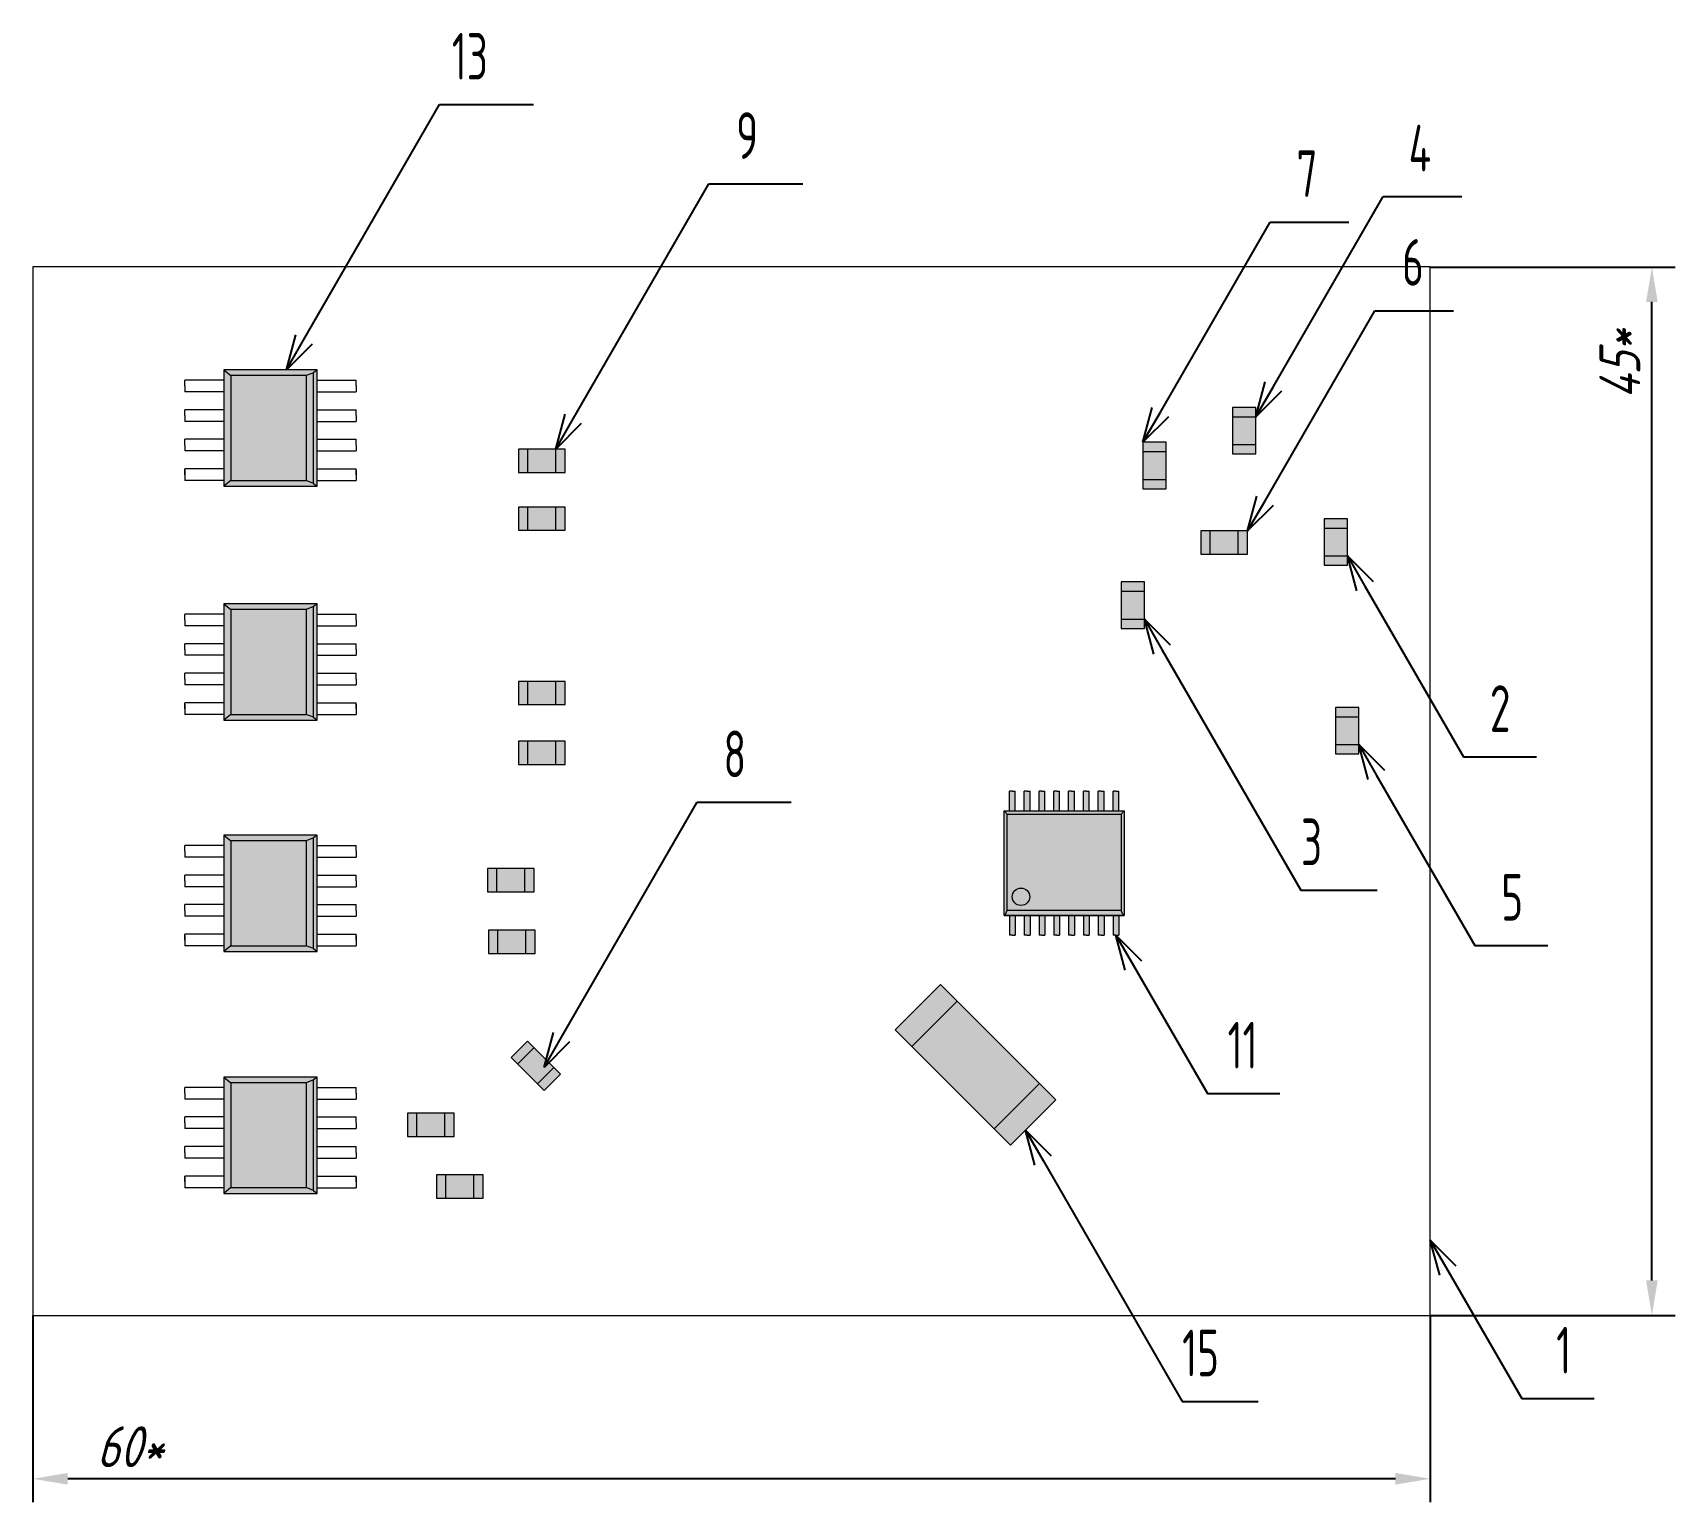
# Model space of a CAD drawing. Extents: x 2016 to 2756, y -1517 to 380.
# Drawn here: x 2614.6 to 2755.6, y -412.1 to -285.9 of the extents above; entities that cross this region are included whole.
import ezdxf
from ezdxf import colors
from ezdxf.entities.mleader import LeaderData, LeaderLine
from ezdxf.math import Vec2, Vec3

# ---------------------------------------------------------------- set-up
doc = ezdxf.new("R2010")
doc.units = 0
doc.header["$MEASUREMENT"] = 0
doc.linetypes.add('K5LT_BASIC', pattern=[0])
doc.layers.get('0').update_dxf_attribs({"color": 10, "linetype": 'CONTINUOUS', "lineweight": 15})
doc.layers.get('DEFPOINTS').update_dxf_attribs({"linetype": 'CONTINUOUS'})
doc.layers.add('основная моя', color=9, linetype='CONTINUOUS', lineweight=15)
doc.styles.add('ЕСКД', font='eskd15.shx', dxfattribs={"width": 0.8, "height": 5})
doc.styles.add('стиль1', font='romans.shx', dxfattribs={"width": 0.75, "oblique": 15, "height": 3.5})
doc.dimstyles.new('ЕСКД', dxfattribs={"dimtxt": 3.5, "dimasz": 3, "dimexe": 2, "dimexo": 0, "dimgap": 1, "dimtad": 3, "dimjust": 1, "dimtoh": 1, "dimtxsty": 'стиль1', "dimcen": 0, "dimazin": 2, "dimtfac": 1, "dimtmove": 1, "dimatfit": 3, "dimfxl": 1, "dimarcsym": 0})

# ---------------------------------------------------------------- blocks, each defined once
blk = doc.blocks.new('_Open30')
at = {"color": 0, "linetype": 'ByBlock', "lineweight": -2}
for p, q in [((-1, 0.268), (0, 0)), ((0, 0), (-1, -0.268)), ((0, 0), (-1, 0))]:
    blk.add_line(p, q, dxfattribs=at)
blk = doc.blocks.new('*D20')
at = {"layer": 'DEFPOINTS', "color": 0, "lineweight": 0, "transparency": 16777216}
for p in [(2734.58, -306.04), (2734.58, -396.04), (2753.6, -396.04)]:
    blk.add_point(p, dxfattribs=at)
at = {"layer": 'основная моя', "color": 0, "lineweight": -2, "transparency": 16777216}
for p, q in [((2734.58, -306.04), (2755.6, -306.04)), ((2753.6, -393.04), (2753.6, -309.04)), ((2734.58, -396.04), (2755.6, -396.04))]:
    blk.add_line(p, q, dxfattribs=at)
at = {"layer": 'основная моя', "color": 0, "lineweight": 0, "transparency": 16777216}
for points in [[(2753.1, -309.04), (2754.1, -309.04), (2753.6, -306.04)], [(2753.1, -393.04), (2754.1, -393.04), (2753.6, -396.04)]]:
    blk.add_solid(points, dxfattribs=at)
at = {"layer": 'основная моя', "color": 0, "transparency": 16777216, "insert": (2750.85, -314.41), "char_height": 3.5, "attachment_point": 5, "rotation": 90, "style": 'стиль1'}
blk.add_mtext('45*', dxfattribs=at)
blk = doc.blocks.new('*D21')
at = {"layer": 'DEFPOINTS', "color": 0, "lineweight": 0, "transparency": 16777216}
for p in [(2614.61, -396.04), (2734.58, -396.04), (2734.58, -410.07)]:
    blk.add_point(p, dxfattribs=at)
at = {"layer": 'основная моя', "color": 0, "lineweight": -2, "transparency": 16777216}
for p, q in [((2614.61, -396.04), (2614.61, -412.07)), ((2734.58, -396.04), (2734.58, -412.07)), ((2731.58, -410.07), (2617.61, -410.07))]:
    blk.add_line(p, q, dxfattribs=at)
at = {"layer": 'основная моя', "color": 0, "lineweight": 0, "transparency": 16777216}
for points in [[(2617.61, -409.57), (2617.61, -410.57), (2614.61, -410.07)], [(2731.58, -409.57), (2731.58, -410.57), (2734.58, -410.07)]]:
    blk.add_solid(points, dxfattribs=at)
at = {"layer": 'основная моя', "color": 0, "transparency": 16777216, "insert": (2622.94, -407.32), "char_height": 3.5, "attachment_point": 5, "style": 'стиль1'}
blk.add_mtext('60*', dxfattribs=at)

msp = doc.modelspace()

# ---------------------------------------------------------------- hatches: boundary and pattern name
h = msp.add_hatch(color=256)
h.dxf.hatch_style = 1
h.set_gradient(color1=(255, 255, 255), tint=1)
h.paths.add_polyline_path([(2698.94968, -351.03979), (2698.69968, -351.03979), (2698.44968, -351.03979), (2698.44968, -352.71979), (2698.94968, -352.71979)])
h.paths.add_polyline_path([(2700.21968, -351.03979), (2699.96968, -351.03979), (2699.71968, -351.03979), (2699.71968, -352.71979), (2700.21968, -352.71979)])
h.paths.add_polyline_path([(2701.48968, -351.03979), (2701.23968, -351.03979), (2700.98968, -351.03979), (2700.98968, -352.71979), (2701.48968, -352.71979)])
h.paths.add_polyline_path([(2702.75968, -351.03979), (2702.50968, -351.03979), (2702.25968, -351.03979), (2702.25968, -352.71979), (2702.75968, -352.71979)])
h.paths.add_polyline_path([(2704.02968, -351.03979), (2703.77968, -351.03979), (2703.52968, -351.03979), (2703.52968, -352.71979), (2704.02968, -352.71979)])
h.paths.add_polyline_path([(2705.29968, -351.03979), (2705.04968, -351.03979), (2704.79968, -351.03979), (2704.79968, -352.71979), (2705.29968, -352.71979)])
h.paths.add_polyline_path([(2706.56968, -351.03979), (2706.31968, -351.03979), (2706.06968, -351.03979), (2706.06968, -352.71979), (2706.56968, -352.71979)])
h.paths.add_polyline_path([(2707.83968, -351.03979), (2707.58968, -351.03979), (2707.33968, -351.03979), (2707.33968, -352.71979), (2707.83968, -352.71979)])
h = msp.add_hatch(color=256)
h.dxf.hatch_style = 1
h.set_gradient(color1=(255, 255, 255), tint=1)
h.paths.add_polyline_path([(2708.28468, -352.71979), (2698.00468, -352.71979), (2698.00468, -361.71979), (2698.12968, -361.71979), (2708.28468, -361.71979)])
h = msp.add_hatch(color=256)
h.dxf.hatch_style = 1
h.set_gradient(color1=(255, 255, 255), tint=1)
h.paths.add_polyline_path([(2698.94968, -361.71979), (2698.44968, -361.71979), (2698.44968, -363.39979), (2698.69968, -363.39979), (2698.94968, -363.39979)])
h.paths.add_polyline_path([(2700.21968, -361.71979), (2699.71968, -361.71979), (2699.71968, -363.39979), (2699.96968, -363.39979), (2700.21968, -363.39979)])
h.paths.add_polyline_path([(2701.48968, -361.71979), (2700.98968, -361.71979), (2700.98968, -363.39979), (2701.23968, -363.39979), (2701.48968, -363.39979)])
h.paths.add_polyline_path([(2702.75968, -361.71979), (2702.25968, -361.71979), (2702.25968, -363.39979), (2702.50968, -363.39979), (2702.75968, -363.39979)])
h.paths.add_polyline_path([(2704.02968, -361.71979), (2703.52968, -361.71979), (2703.52968, -363.39979), (2703.77968, -363.39979), (2704.02968, -363.39979)])
h.paths.add_polyline_path([(2705.29968, -361.71979), (2704.79968, -361.71979), (2704.79968, -363.39979), (2705.04968, -363.39979), (2705.29968, -363.39979)])
h.paths.add_polyline_path([(2706.56968, -361.71979), (2706.06968, -361.71979), (2706.06968, -363.39979), (2706.31968, -363.39979), (2706.56968, -363.39979)])
h.paths.add_polyline_path([(2707.83968, -361.71979), (2707.33968, -361.71979), (2707.33968, -363.39979), (2707.58968, -363.39979), (2707.83968, -363.39979)])
at = {"layer": 'основная моя'}
h = msp.add_hatch(color=256, dxfattribs=at)
h.dxf.hatch_style = 1
h.set_gradient(color1=(255, 255, 255), tint=1)
h.paths.add_polyline_path([(2639.00782, -314.86292), (2631.00782, -314.86292), (2631.00782, -324.86292), (2639.00782, -324.86292)])
h = msp.add_hatch(color=256, dxfattribs=at)
h.dxf.hatch_style = 1
h.set_gradient(color1=(255, 255, 255), tint=1)
h.paths.add_polyline_path([(2719.60458, -318.09193), (2717.60458, -318.09193), (2717.60458, -322.09193), (2719.60458, -322.09193)])
h = msp.add_hatch(color=256, dxfattribs=at)
h.dxf.hatch_style = 1
h.set_gradient(color1=(255, 255, 255), tint=1)
h.paths.add_polyline_path([(2711.90575, -321.08842), (2709.90575, -321.08842), (2709.90575, -325.08842), (2711.90575, -325.08842)])
h = msp.add_hatch(color=256, dxfattribs=at)
h.dxf.hatch_style = 1
h.set_gradient(color1=(255, 255, 255), tint=1)
h.paths.add_polyline_path([(2656.29757, -321.66944), (2656.29757, -323.66944), (2660.29757, -323.66944), (2660.29757, -321.66944)])
h = msp.add_hatch(color=256, dxfattribs=at)
h.dxf.hatch_style = 1
h.set_gradient(color1=(255, 255, 255), tint=1)
h.paths.add_polyline_path([(2656.29757, -326.64534), (2656.29757, -328.64534), (2660.29757, -328.64534), (2660.29757, -326.64534)])
h = msp.add_hatch(color=256, dxfattribs=at)
h.dxf.hatch_style = 1
h.set_gradient(color1=(255, 255, 255), tint=1)
h.paths.add_polyline_path([(2727.46549, -327.64832), (2725.46549, -327.64832), (2725.46549, -331.64832), (2727.46549, -331.64832)])
h = msp.add_hatch(color=256, dxfattribs=at)
h.dxf.hatch_style = 1
h.set_gradient(color1=(255, 255, 255), tint=1)
h.paths.add_polyline_path([(2714.88972, -328.70251), (2714.88972, -330.70251), (2718.88972, -330.70251), (2718.88972, -328.70251)])
h = msp.add_hatch(color=256, dxfattribs=at)
h.dxf.hatch_style = 1
h.set_gradient(color1=(255, 255, 255), tint=1)
h.paths.add_polyline_path([(2710.04183, -333.0744), (2708.04183, -333.0744), (2708.04183, -337.0744), (2710.04183, -337.0744)])
h = msp.add_hatch(color=256, dxfattribs=at)
h.dxf.hatch_style = 1
h.set_gradient(color1=(255, 255, 255), tint=1)
h.paths.add_polyline_path([(2639.00782, -334.94732), (2631.00782, -334.94732), (2631.00782, -344.94732), (2639.00782, -344.94732)])
h = msp.add_hatch(color=256, dxfattribs=at)
h.dxf.hatch_style = 1
h.set_gradient(color1=(255, 255, 255), tint=1)
h.paths.add_polyline_path([(2656.29757, -341.61008), (2656.29757, -343.61008), (2660.29757, -343.61008), (2660.29757, -341.61008)])
h = msp.add_hatch(color=256, dxfattribs=at)
h.dxf.hatch_style = 1
h.set_gradient(color1=(255, 255, 255), tint=1)
h.paths.add_polyline_path([(2728.43797, -343.84558), (2726.43797, -343.84558), (2726.43797, -347.84558), (2728.43797, -347.84558)])
h = msp.add_hatch(color=256, dxfattribs=at)
h.dxf.hatch_style = 1
h.set_gradient(color1=(255, 255, 255), tint=1)
h.paths.add_polyline_path([(2656.29757, -346.73612), (2656.29757, -348.73612), (2660.29757, -348.73612), (2660.29757, -346.73612)])
h = msp.add_hatch(color=256, dxfattribs=at)
h.dxf.hatch_style = 1
h.set_gradient(color1=(255, 255, 255), tint=1)
h.paths.add_polyline_path([(2639.00782, -354.80797), (2631.00782, -354.80797), (2631.00782, -364.80797), (2639.00782, -364.80797)])
h = msp.add_hatch(color=256, dxfattribs=at)
h.dxf.hatch_style = 1
h.set_gradient(color1=(255, 255, 255), tint=1)
h.paths.add_polyline_path([(2653.64967, -357.66643), (2653.64967, -359.66643), (2657.64967, -359.66643), (2657.64967, -357.66643)])
h = msp.add_hatch(color=256, dxfattribs=at)
h.dxf.hatch_style = 1
h.set_gradient(color1=(255, 255, 255), tint=1)
h.paths.add_polyline_path([(2653.73109, -362.97966), (2653.73109, -364.97966), (2657.73109, -364.97966), (2657.73109, -362.97966)])
h = msp.add_hatch(color=256, dxfattribs=at)
h.dxf.hatch_style = 1
h.set_gradient(color1=(255, 255, 255), tint=1)
h.paths.add_polyline_path([(2692.53568, -367.64889), (2688.64659, -371.53797), (2698.54608, -381.43747), (2702.43517, -377.54838)])
h = msp.add_hatch(color=256, dxfattribs=at)
h.dxf.hatch_style = 1
h.set_gradient(color1=(255, 255, 255), tint=1)
h.paths.add_polyline_path([(2657.0765, -372.49065), (2655.66229, -373.90486), (2658.49072, -376.73329), (2659.90493, -375.31907)])
h = msp.add_hatch(color=256, dxfattribs=at)
h.dxf.hatch_style = 1
h.set_gradient(color1=(255, 255, 255), tint=1)
h.paths.add_polyline_path([(2639.00782, -375.57669), (2631.00782, -375.57669), (2631.00782, -385.57669), (2639.00782, -385.57669)])
h = msp.add_hatch(color=256, dxfattribs=at)
h.dxf.hatch_style = 1
h.set_gradient(color1=(255, 255, 255), tint=1)
h.paths.add_polyline_path([(2646.7815, -378.6885), (2646.7815, -380.6885), (2650.7815, -380.6885), (2650.7815, -378.6885)])
h = msp.add_hatch(color=256, dxfattribs=at)
h.dxf.hatch_style = 1
h.set_gradient(color1=(255, 255, 255), tint=1)
h.paths.add_polyline_path([(2649.2635, -383.9799), (2649.2635, -385.9799), (2653.2635, -385.9799), (2653.2635, -383.9799)])

# ---------------------------------------------------------------- linework, layer by layer
at = {"layer": 'основная моя', "color": 5, "linetype": 'K5LT_BASIC'}
for p, q in [((2627.64782, -316.25292), (2627.64782, -315.75292)), ((2631.00782, -315.75292), (2627.64782, -315.75292)), ((2639.00782, -314.86292), (2631.00782, -314.86292)), ((2631.00782, -314.86292), (2631.00782, -324.86292)), ((2631.00782, -314.86292), (2631.60782, -315.36292)), ((2638.06654, -315.36292), (2631.60782, -315.36292)), ((2631.60782, -315.36292), (2631.60782, -324.36292)), ((2638.70782, -315.11292), (2638.06654, -315.36292)), ((2638.06654, -315.36292), (2638.06654, -324.36292)), ((2639.00782, -314.86292), (2638.70782, -315.11292)), ((2638.70782, -324.61292), (2638.70782, -315.11292)), ((2639.00782, -324.86292), (2639.00782, -314.86292)), ((2639.00782, -315.75292), (2642.36782, -315.75292)), ((2642.36782, -316.25292), (2642.36782, -315.75292)), ((2627.64782, -316.25292), (2627.64782, -316.75292)), ((2631.00782, -316.75292), (2627.64782, -316.75292)), ((2639.00782, -316.75292), (2642.36782, -316.75292)), ((2642.36782, -316.25292), (2642.36782, -316.75292)), ((2627.64782, -318.79292), (2627.64782, -318.29292)), ((2631.00782, -318.29292), (2627.64782, -318.29292)), ((2639.00782, -318.29292), (2642.36782, -318.29292)), ((2642.36782, -318.79292), (2642.36782, -318.29292)), ((2627.64782, -318.79292), (2627.64782, -319.29292)), ((2631.00782, -319.29292), (2627.64782, -319.29292)), ((2639.00782, -319.29292), (2642.36782, -319.29292)), ((2642.36782, -318.79292), (2642.36782, -319.29292)), ((2627.64782, -321.33292), (2627.64782, -320.83292)), ((2631.00782, -320.83292), (2627.64782, -320.83292)), ((2627.64782, -321.33292), (2627.64782, -321.83292)), ((2639.00782, -320.83292), (2642.36782, -320.83292)), ((2642.36782, -321.33292), (2642.36782, -320.83292)), ((2642.36782, -321.33292), (2642.36782, -321.83292)), ((2631.00782, -321.83292), (2627.64782, -321.83292)), ((2639.00782, -321.83292), (2642.36782, -321.83292)), ((2627.64782, -323.87292), (2627.64782, -323.37292)), ((2631.00782, -323.37292), (2627.64782, -323.37292)), ((2627.64782, -323.47292), (2627.64782, -323.97292)), ((2627.64782, -323.87292), (2627.64782, -324.37292)), ((2639.00782, -323.37292), (2642.36782, -323.37292)), ((2642.36782, -323.87292), (2642.36782, -323.37292)), ((2642.36782, -323.47292), (2642.36782, -323.97292)), ((2642.36782, -323.87292), (2642.36782, -324.37292)), ((2631.00782, -324.37292), (2627.64782, -324.37292)), ((2631.60782, -324.36292), (2631.00782, -324.86292)), ((2631.00782, -324.86292), (2639.00782, -324.86292)), ((2631.60782, -324.36292), (2638.06654, -324.36292)), ((2638.70782, -324.61292), (2638.06654, -324.36292)), ((2638.70782, -324.61292), (2639.00782, -324.86292)), ((2639.00782, -324.37292), (2642.36782, -324.37292)), ((2639.00782, -334.94732), (2631.00782, -334.94732)), ((2631.00782, -334.94732), (2631.00782, -344.94732)), ((2631.00782, -334.94732), (2631.60782, -335.44732)), ((2638.06654, -335.44732), (2631.60782, -335.44732)), ((2631.60782, -335.44732), (2631.60782, -344.44732)), ((2638.70782, -335.19732), (2638.06654, -335.44732)), ((2638.06654, -335.44732), (2638.06654, -344.44732)), ((2639.00782, -334.94732), (2638.70782, -335.19732)), ((2638.70782, -344.69732), (2638.70782, -335.19732)), ((2639.00782, -344.94732), (2639.00782, -334.94732)), ((2627.64782, -336.33732), (2627.64782, -335.83732)), ((2631.00782, -335.83732), (2627.64782, -335.83732)), ((2627.64782, -336.33732), (2627.64782, -336.83732)), ((2631.00782, -336.83732), (2627.64782, -336.83732)), ((2639.00782, -335.83732), (2642.36782, -335.83732)), ((2639.00782, -336.83732), (2642.36782, -336.83732)), ((2642.36782, -336.33732), (2642.36782, -335.83732)), ((2642.36782, -336.33732), (2642.36782, -336.83732)), ((2627.64782, -338.87732), (2627.64782, -338.37732)), ((2631.00782, -338.37732), (2627.64782, -338.37732)), ((2627.64782, -338.87732), (2627.64782, -339.37732)), ((2631.00782, -339.37732), (2627.64782, -339.37732)), ((2639.00782, -338.37732), (2642.36782, -338.37732)), ((2639.00782, -339.37732), (2642.36782, -339.37732)), ((2642.36782, -338.87732), (2642.36782, -338.37732)), ((2642.36782, -338.87732), (2642.36782, -339.37732)), ((2627.64782, -341.41732), (2627.64782, -340.91732)), ((2631.00782, -340.91732), (2627.64782, -340.91732)), ((2639.00782, -340.91732), (2642.36782, -340.91732)), ((2642.36782, -341.41732), (2642.36782, -340.91732)), ((2627.64782, -341.41732), (2627.64782, -341.91732)), ((2631.00782, -341.91732), (2627.64782, -341.91732)), ((2639.00782, -341.91732), (2642.36782, -341.91732)), ((2642.36782, -341.41732), (2642.36782, -341.91732)), ((2627.64782, -343.95732), (2627.64782, -343.45732)), ((2631.00782, -343.45732), (2627.64782, -343.45732)), ((2627.64782, -343.55732), (2627.64782, -344.05732)), ((2627.64782, -343.95732), (2627.64782, -344.45732)), ((2639.00782, -343.45732), (2642.36782, -343.45732)), ((2642.36782, -343.95732), (2642.36782, -343.45732)), ((2642.36782, -343.55732), (2642.36782, -344.05732)), ((2642.36782, -343.95732), (2642.36782, -344.45732)), ((2631.00782, -344.45732), (2627.64782, -344.45732)), ((2631.60782, -344.44732), (2631.00782, -344.94732)), ((2631.00782, -344.94732), (2639.00782, -344.94732)), ((2631.60782, -344.44732), (2638.06654, -344.44732)), ((2638.70782, -344.69732), (2638.06654, -344.44732)), ((2638.70782, -344.69732), (2639.00782, -344.94732)), ((2639.00782, -344.45732), (2642.36782, -344.45732)), ((2698.69968, -351.03979), (2698.44968, -351.03979)), ((2698.44968, -352.71979), (2698.44968, -351.03979)), ((2698.69968, -351.03979), (2698.94968, -351.03979)), ((2698.94968, -352.71979), (2698.94968, -351.03979)), ((2699.96968, -351.03979), (2699.71968, -351.03979)), ((2699.71968, -352.71979), (2699.71968, -351.03979)), ((2699.96968, -351.03979), (2700.21968, -351.03979)), ((2700.21968, -352.71979), (2700.21968, -351.03979)), ((2701.23968, -351.03979), (2700.98968, -351.03979)), ((2700.98968, -352.71979), (2700.98968, -351.03979)), ((2701.23968, -351.03979), (2701.48968, -351.03979)), ((2701.48968, -352.71979), (2701.48968, -351.03979)), ((2702.50968, -351.03979), (2702.25968, -351.03979)), ((2702.25968, -352.71979), (2702.25968, -351.03979)), ((2702.50968, -351.03979), (2702.75968, -351.03979)), ((2702.75968, -352.71979), (2702.75968, -351.03979)), ((2703.77968, -351.03979), (2703.52968, -351.03979)), ((2703.52968, -352.71979), (2703.52968, -351.03979)), ((2703.77968, -351.03979), (2704.02968, -351.03979)), ((2704.02968, -352.71979), (2704.02968, -351.03979)), ((2705.04968, -351.03979), (2704.79968, -351.03979)), ((2704.79968, -352.71979), (2704.79968, -351.03979)), ((2705.04968, -351.03979), (2705.29968, -351.03979)), ((2705.29968, -352.71979), (2705.29968, -351.03979)), ((2706.31968, -351.03979), (2706.06968, -351.03979)), ((2706.06968, -352.71979), (2706.06968, -351.03979)), ((2706.31968, -351.03979), (2706.56968, -351.03979)), ((2706.56968, -352.71979), (2706.56968, -351.03979)), ((2707.58968, -351.03979), (2707.33968, -351.03979)), ((2707.33968, -352.71979), (2707.33968, -351.03979)), ((2707.58968, -351.03979), (2707.83968, -351.03979)), ((2707.83968, -352.71979), (2707.83968, -351.03979)), ((2698.00468, -361.71979), (2698.00468, -352.71979)), ((2698.00468, -352.71979), (2708.28468, -352.71979)), ((2698.00468, -352.71979), (2698.25468, -353.01979)), ((2698.25468, -361.24915), (2698.25468, -353.01979)), ((2698.25468, -353.01979), (2708.03468, -353.01979)), ((2708.03468, -353.01979), (2708.28468, -352.71979)), ((2708.03468, -353.01979), (2708.03468, -361.24915)), ((2708.28468, -352.71979), (2708.28468, -361.71979)), ((2639.00782, -354.80797), (2631.00782, -354.80797)), ((2631.00782, -354.80797), (2631.00782, -364.80797)), ((2631.00782, -354.80797), (2631.60782, -355.30797)), ((2638.70782, -355.05797), (2638.06654, -355.30797)), ((2639.00782, -354.80797), (2638.70782, -355.05797)), ((2638.70782, -364.55797), (2638.70782, -355.05797)), ((2639.00782, -364.80797), (2639.00782, -354.80797)), ((2627.64782, -356.19797), (2627.64782, -355.69797)), ((2631.00782, -355.69797), (2627.64782, -355.69797)), ((2627.64782, -356.19797), (2627.64782, -356.69797)), ((2631.00782, -356.69797), (2627.64782, -356.69797)), ((2638.06654, -355.30797), (2631.60782, -355.30797)), ((2631.60782, -355.30797), (2631.60782, -364.30797)), ((2638.06654, -355.30797), (2638.06654, -364.30797)), ((2639.00782, -355.69797), (2642.36782, -355.69797)), ((2639.00782, -356.69797), (2642.36782, -356.69797)), ((2642.36782, -356.19797), (2642.36782, -355.69797)), ((2642.36782, -356.19797), (2642.36782, -356.69797)), ((2627.64782, -358.73797), (2627.64782, -358.23797)), ((2631.00782, -358.23797), (2627.64782, -358.23797)), ((2627.64782, -358.73797), (2627.64782, -359.23797)), ((2631.00782, -359.23797), (2627.64782, -359.23797)), ((2639.00782, -358.23797), (2642.36782, -358.23797)), ((2639.00782, -359.23797), (2642.36782, -359.23797)), ((2642.36782, -358.73797), (2642.36782, -358.23797)), ((2642.36782, -358.73797), (2642.36782, -359.23797)), ((2627.64782, -361.27797), (2627.64782, -360.77797)), ((2631.00782, -360.77797), (2627.64782, -360.77797)), ((2639.00782, -360.77797), (2642.36782, -360.77797)), ((2642.36782, -361.27797), (2642.36782, -360.77797)), ((2627.64782, -361.27797), (2627.64782, -361.77797)), ((2631.00782, -361.77797), (2627.64782, -361.77797)), ((2639.00782, -361.77797), (2642.36782, -361.77797)), ((2642.36782, -361.27797), (2642.36782, -361.77797)), ((2698.00468, -361.71979), (2698.12968, -361.56979)), ((2708.28468, -361.71979), (2698.00468, -361.71979)), ((2698.12968, -361.56979), (2698.25468, -361.24915)), ((2698.25468, -361.24915), (2708.03468, -361.24915)), ((2698.44968, -361.71979), (2698.44968, -363.39979)), ((2698.94968, -361.71979), (2698.94968, -363.39979)), ((2699.71968, -361.71979), (2699.71968, -363.39979)), ((2700.21968, -361.71979), (2700.21968, -363.39979)), ((2700.98968, -361.71979), (2700.98968, -363.39979)), ((2701.48968, -361.71979), (2701.48968, -363.39979)), ((2702.25968, -361.71979), (2702.25968, -363.39979)), ((2702.75968, -361.71979), (2702.75968, -363.39979)), ((2703.52968, -361.71979), (2703.52968, -363.39979)), ((2704.02968, -361.71979), (2704.02968, -363.39979)), ((2704.79968, -361.71979), (2704.79968, -363.39979)), ((2705.29968, -361.71979), (2705.29968, -363.39979)), ((2706.06968, -361.71979), (2706.06968, -363.39979)), ((2706.56968, -361.71979), (2706.56968, -363.39979)), ((2707.33968, -361.71979), (2707.33968, -363.39979)), ((2707.83968, -361.71979), (2707.83968, -363.39979)), ((2708.15968, -361.56979), (2708.03468, -361.24915)), ((2708.15968, -361.56979), (2708.28468, -361.71979)), ((2627.64782, -363.81797), (2627.64782, -363.31797)), ((2631.00782, -363.31797), (2627.64782, -363.31797)), ((2627.64782, -363.41797), (2627.64782, -363.91797)), ((2639.00782, -363.31797), (2642.36782, -363.31797)), ((2642.36782, -363.81797), (2642.36782, -363.31797)), ((2642.36782, -363.41797), (2642.36782, -363.91797)), ((2698.69968, -363.39979), (2698.44968, -363.39979)), ((2698.69968, -363.39979), (2698.94968, -363.39979)), ((2699.96968, -363.39979), (2699.71968, -363.39979)), ((2699.96968, -363.39979), (2700.21968, -363.39979)), ((2701.23968, -363.39979), (2700.98968, -363.39979)), ((2701.23968, -363.39979), (2701.48968, -363.39979)), ((2702.50968, -363.39979), (2702.25968, -363.39979)), ((2702.50968, -363.39979), (2702.75968, -363.39979)), ((2703.77968, -363.39979), (2703.52968, -363.39979)), ((2703.77968, -363.39979), (2704.02968, -363.39979)), ((2705.04968, -363.39979), (2704.79968, -363.39979)), ((2705.04968, -363.39979), (2705.29968, -363.39979)), ((2706.31968, -363.39979), (2706.06968, -363.39979)), ((2706.31968, -363.39979), (2706.56968, -363.39979)), ((2707.58968, -363.39979), (2707.33968, -363.39979)), ((2707.58968, -363.39979), (2707.83968, -363.39979)), ((2627.64782, -363.81797), (2627.64782, -364.31797)), ((2631.00782, -364.31797), (2627.64782, -364.31797)), ((2631.60782, -364.30797), (2631.00782, -364.80797)), ((2631.00782, -364.80797), (2639.00782, -364.80797)), ((2631.60782, -364.30797), (2638.06654, -364.30797)), ((2638.70782, -364.55797), (2638.06654, -364.30797)), ((2638.70782, -364.55797), (2639.00782, -364.80797)), ((2639.00782, -364.31797), (2642.36782, -364.31797)), ((2642.36782, -363.81797), (2642.36782, -364.31797)), ((2639.00782, -375.57669), (2631.00782, -375.57669)), ((2631.00782, -375.57669), (2631.00782, -385.57669)), ((2631.00782, -375.57669), (2631.60782, -376.07669)), ((2638.06654, -376.07669), (2631.60782, -376.07669)), ((2631.60782, -376.07669), (2631.60782, -385.07669)), ((2638.70782, -375.82669), (2638.06654, -376.07669)), ((2638.06654, -376.07669), (2638.06654, -385.07669)), ((2639.00782, -375.57669), (2638.70782, -375.82669)), ((2638.70782, -385.32669), (2638.70782, -375.82669)), ((2639.00782, -385.57669), (2639.00782, -375.57669)), ((2627.64782, -376.96669), (2627.64782, -376.46669)), ((2631.00782, -376.46669), (2627.64782, -376.46669)), ((2627.64782, -376.96669), (2627.64782, -377.46669)), ((2631.00782, -377.46669), (2627.64782, -377.46669)), ((2639.00782, -376.46669), (2642.36782, -376.46669)), ((2639.00782, -377.46669), (2642.36782, -377.46669)), ((2642.36782, -376.96669), (2642.36782, -376.46669)), ((2642.36782, -376.96669), (2642.36782, -377.46669)), ((2627.64782, -379.50669), (2627.64782, -379.00669)), ((2631.00782, -379.00669), (2627.64782, -379.00669)), ((2639.00782, -379.00669), (2642.36782, -379.00669)), ((2642.36782, -379.50669), (2642.36782, -379.00669)), ((2627.64782, -379.50669), (2627.64782, -380.00669)), ((2631.00782, -380.00669), (2627.64782, -380.00669)), ((2639.00782, -380.00669), (2642.36782, -380.00669)), ((2642.36782, -379.50669), (2642.36782, -380.00669)), ((2627.64782, -382.04669), (2627.64782, -381.54669)), ((2631.00782, -381.54669), (2627.64782, -381.54669)), ((2627.64782, -382.04669), (2627.64782, -382.54669)), ((2639.00782, -381.54669), (2642.36782, -381.54669)), ((2642.36782, -382.04669), (2642.36782, -381.54669)), ((2642.36782, -382.04669), (2642.36782, -382.54669)), ((2631.00782, -382.54669), (2627.64782, -382.54669)), ((2639.00782, -382.54669), (2642.36782, -382.54669)), ((2627.64782, -384.58669), (2627.64782, -384.08669)), ((2631.00782, -384.08669), (2627.64782, -384.08669)), ((2627.64782, -384.18669), (2627.64782, -384.68669)), ((2627.64782, -384.58669), (2627.64782, -385.08669)), ((2639.00782, -384.08669), (2642.36782, -384.08669)), ((2642.36782, -384.58669), (2642.36782, -384.08669)), ((2642.36782, -384.18669), (2642.36782, -384.68669)), ((2642.36782, -384.58669), (2642.36782, -385.08669)), ((2631.00782, -385.08669), (2627.64782, -385.08669)), ((2631.60782, -385.07669), (2631.00782, -385.57669)), ((2631.00782, -385.57669), (2639.00782, -385.57669)), ((2631.60782, -385.07669), (2638.06654, -385.07669)), ((2638.70782, -385.32669), (2638.06654, -385.07669)), ((2638.70782, -385.32669), (2639.00782, -385.57669)), ((2639.00782, -385.08669), (2642.36782, -385.08669))]:
    msp.add_line(p, q, dxfattribs=at)
at = {"layer": 'основная моя'}
for p, q in [((2717.60458, -318.89193), (2719.60458, -318.89193)), ((2717.60458, -321.29193), (2719.60458, -321.29193)), ((2657.09757, -323.66944), (2657.09757, -321.66944)), ((2659.49757, -323.66944), (2659.49757, -321.66944)), ((2709.90575, -321.88842), (2711.90575, -321.88842)), ((2709.90575, -324.28842), (2711.90575, -324.28842)), ((2657.09757, -328.64534), (2657.09757, -326.64534)), ((2659.49757, -328.64534), (2659.49757, -326.64534)), ((2725.46549, -328.44832), (2727.46549, -328.44832)), ((2715.68972, -330.70251), (2715.68972, -328.70251)), ((2718.08972, -330.70251), (2718.08972, -328.70251)), ((2725.46549, -330.84832), (2727.46549, -330.84832)), ((2708.04183, -333.8744), (2710.04183, -333.8744)), ((2708.04183, -336.2744), (2710.04183, -336.2744)), ((2657.09757, -343.61008), (2657.09757, -341.61008)), ((2659.49757, -343.61008), (2659.49757, -341.61008)), ((2726.43797, -344.64558), (2728.43797, -344.64558)), ((2657.09757, -348.73612), (2657.09757, -346.73612)), ((2659.49757, -348.73612), (2659.49757, -346.73612)), ((2726.43797, -347.04558), (2728.43797, -347.04558)), ((2654.44967, -359.66643), (2654.44967, -357.66643)), ((2656.84967, -359.66643), (2656.84967, -357.66643)), ((2698.00468, -361.71979), (2708.28468, -361.71979)), ((2654.53109, -364.97966), (2654.53109, -362.97966)), ((2656.93109, -364.97966), (2656.93109, -362.97966)), ((2690.0608, -372.95219), (2693.94989, -369.0631)), ((2656.22797, -374.47055), (2657.64219, -373.05633)), ((2657.92503, -376.1676), (2659.33924, -374.75339)), ((2697.13187, -380.02326), (2701.02096, -376.13417)), ((2647.5815, -380.6885), (2647.5815, -378.6885)), ((2649.9815, -380.6885), (2649.9815, -378.6885)), ((2650.0635, -385.9799), (2650.0635, -383.9799)), ((2652.4635, -385.9799), (2652.4635, -383.9799))]:
    msp.add_line(p, q, dxfattribs=at)
for points in [[(2614.60879, -396.03908), (2734.58064, -396.03908), (2734.58064, -306.03908), (2614.60879, -306.03908)], [(2717.60458, -322.09193), (2719.60458, -322.09193), (2719.60458, -318.09193), (2717.60458, -318.09193)], [(2709.90575, -325.08842), (2711.90575, -325.08842), (2711.90575, -321.08842), (2709.90575, -321.08842)], [(2660.29757, -323.66944), (2660.29757, -321.66944), (2656.29757, -321.66944), (2656.29757, -323.66944)], [(2660.29757, -328.64534), (2660.29757, -326.64534), (2656.29757, -326.64534), (2656.29757, -328.64534)], [(2725.46549, -331.64832), (2727.46549, -331.64832), (2727.46549, -327.64832), (2725.46549, -327.64832)], [(2718.88972, -330.70251), (2718.88972, -328.70251), (2714.88972, -328.70251), (2714.88972, -330.70251)], [(2708.04183, -337.0744), (2710.04183, -337.0744), (2710.04183, -333.0744), (2708.04183, -333.0744)], [(2660.29757, -343.61008), (2660.29757, -341.61008), (2656.29757, -341.61008), (2656.29757, -343.61008)], [(2726.43797, -347.84558), (2728.43797, -347.84558), (2728.43797, -343.84558), (2726.43797, -343.84558)], [(2660.29757, -348.73612), (2660.29757, -346.73612), (2656.29757, -346.73612), (2656.29757, -348.73612)], [(2657.64967, -359.66643), (2657.64967, -357.66643), (2653.64967, -357.66643), (2653.64967, -359.66643)], [(2657.73109, -364.97966), (2657.73109, -362.97966), (2653.73109, -362.97966), (2653.73109, -364.97966)], [(2698.54608, -381.43747), (2702.43517, -377.54838), (2692.53568, -367.64889), (2688.64659, -371.53797)], [(2658.49072, -376.73329), (2659.90493, -375.31907), (2657.0765, -372.49065), (2655.66229, -373.90486)], [(2650.7815, -380.6885), (2650.7815, -378.6885), (2646.7815, -378.6885), (2646.7815, -380.6885)], [(2653.2635, -385.9799), (2653.2635, -383.9799), (2649.2635, -383.9799), (2649.2635, -385.9799)]]:
    msp.add_lwpolyline(points, close=True, dxfattribs=at)
msp.add_circle((2699.43673, -360.10362), 0.75045, dxfattribs=at)

# ---------------------------------------------------------------- texts
at = {"layer": 'основная моя', "char_height": 4, "attachment_point": 1, "style": 'ЕСКД'}
for s, insert in [('\\pi1.049;13', (2649.52301, -285.95164)), ('\\pi2.3442;9', (2672.6384, -292.75816)), ('\\pi2.1918;4', (2730.52297, -293.83004)), ('\\pi2.268;7', (2720.82414, -296.02654)), ('\\pi2.3442;6', (2729.80811, -303.64062)), ('\\pi2.268;2', (2737.42689, -341.95129)), ('\\pi2.268;8', (2671.63155, -345.84211)), ('3', (2723.47753, -353.39504)), ('\\pi2.268;5', (2738.39938, -358.14855)), ('\\pi1.7347;11', (2715.43898, -370.84451)), ('15', (2713.27012, -397.26977)), ('\\pi2.9537;1', (2742.42995, -397.02689))]:
    msp.add_mtext_dynamic_manual_height_columns(s, width=6.6693559, gutter_width=20, heights=[0], dxfattribs=dict(at, insert=insert))

# ---------------------------------------------------------------- dimensions: what is measured, and where the dimension line sits
at = {"layer": 'основная моя'}
dim = msp.add_linear_dim(base=(2753.59839, -396.03908), p1=(2734.58064, -306.03908), p2=(2734.58064, -396.03908), angle=90, text='45*', dimstyle='ЕСКД', dxfattribs=at)
dim.commit()
dim.dimension.update_dxf_attribs({"geometry": '*D20', "text_midpoint": (2750.84839, -314.4097)})
dim = msp.add_linear_dim(base=(2734.58064, -410.07482), p1=(2614.60879, -396.03908), p2=(2734.58064, -396.03908), text='60*', dimstyle='ЕСКД', dxfattribs=at)
dim.commit()
dim.dimension.update_dxf_attribs({"geometry": '*D21', "text_midpoint": (2622.94372, -407.32482)})

# ---------------------------------------------------------------- leaders
ml = msp.add_multileader_mtext('Standard', dxfattribs=at)
ml.set_content('', color=256)
ml.set_leader_properties()
ml.set_arrow_properties(name='OPEN30')
ml.build(insert=Vec2(0, 0))
ml.multileader.update_dxf_attribs({"has_dogleg": 0, "text_right_attachment_type": 6, "dogleg_length": 0.38, "arrow_head_size": 3})
ctx = ml.context
ctx.base_point, ctx.char_height, ctx.arrow_head_size, ctx.landing_gap_size, ctx.plane_origin = Vec3(2657.58733, -292.10232), 0.18, 3, 0.09, Vec3(2636.38217, -314.86292)
ctx.right_attachment = 6
notes = []
notes.append((ctx, [(0, (1, 1, 0), (2657.20733, -292.10232), (1, 0), 0.38, [(0, [(2636.38217, -314.86292), (2649.52301, -292.10232)], 0, [])])]))
ctx.mtext.insert, ctx.mtext.flow_direction = Vec3(2657.67733, -292.01232), 5
ml = msp.add_multileader_mtext('Standard', dxfattribs=at)
ml.set_content('', color=256)
ml.set_leader_properties()
ml.set_arrow_properties(name='OPEN30')
ml.build(insert=Vec2(0, 0))
ml.multileader.update_dxf_attribs({"has_dogleg": 0, "text_right_attachment_type": 6, "dogleg_length": 0.38, "arrow_head_size": 3})
ctx = ml.context
ctx.base_point, ctx.char_height, ctx.arrow_head_size, ctx.landing_gap_size, ctx.plane_origin = Vec3(2680.70273, -298.90884), 0.18, 3, 0.09, Vec3(2659.49757, -321.66944)
ctx.right_attachment = 6
notes.append((ctx, [(0, (1, 1, 0), (2680.32273, -298.90884), (1, 0), 0.38, [(0, [(2659.49757, -321.66944), (2672.6384, -298.90884)], 0, [])])]))
ctx.mtext.insert, ctx.mtext.flow_direction = Vec3(2680.79273, -298.81884), 5
ml = msp.add_multileader_mtext('Standard', dxfattribs=at)
ml.set_content('', color=256)
ml.set_leader_properties()
ml.set_arrow_properties(name='OPEN30')
ml.build(insert=Vec2(0, 0))
ml.multileader.update_dxf_attribs({"has_dogleg": 0, "text_right_attachment_type": 6, "dogleg_length": 0.38, "arrow_head_size": 3})
ctx = ml.context
ctx.base_point, ctx.char_height, ctx.arrow_head_size, ctx.landing_gap_size, ctx.plane_origin = Vec3(2737.2865, -299.98073), 0.18, 3, 0.09, Vec3(2719.60458, -318.89193)
ctx.right_attachment = 6
notes.append((ctx, [(0, (1, 1, 0), (2736.9065, -299.98073), (1, 0), 0.38, [(0, [(2719.60458, -318.89193), (2730.52297, -299.98073)], 0, [])])]))
ctx.mtext.insert, ctx.mtext.flow_direction = Vec3(2737.3765, -299.89073), 5
ml = msp.add_multileader_mtext('Standard', dxfattribs=at)
ml.set_content('', color=256)
ml.set_leader_properties()
ml.set_arrow_properties(name='OPEN30')
ml.build(insert=Vec2(0, 0))
ml.multileader.update_dxf_attribs({"has_dogleg": 0, "text_right_attachment_type": 6, "dogleg_length": 0.38, "arrow_head_size": 3})
ctx = ml.context
ctx.base_point, ctx.char_height, ctx.arrow_head_size, ctx.landing_gap_size, ctx.plane_origin = Vec3(2727.58767, -302.17722), 0.18, 3, 0.09, Vec3(2709.90575, -321.08842)
ctx.right_attachment = 6
notes.append((ctx, [(0, (1, 1, 0), (2727.20767, -302.17722), (1, 0), 0.38, [(0, [(2709.90575, -321.08842), (2720.82414, -302.17722)], 0, [])])]))
ctx.mtext.insert, ctx.mtext.flow_direction = Vec3(2727.67767, -302.08722), 5
ml = msp.add_multileader_mtext('Standard', dxfattribs=at)
ml.set_content('', color=256)
ml.set_leader_properties()
ml.set_arrow_properties(name='OPEN30')
ml.build(insert=Vec2(0, 0))
ml.multileader.update_dxf_attribs({"has_dogleg": 0, "text_right_attachment_type": 6, "dogleg_length": 0.38, "arrow_head_size": 3})
ctx = ml.context
ctx.base_point, ctx.char_height, ctx.arrow_head_size, ctx.landing_gap_size, ctx.plane_origin = Vec3(2736.57163, -309.7913), 0.18, 3, 0.09, Vec3(2718.88972, -328.70251)
ctx.right_attachment = 6
notes.append((ctx, [(0, (1, 1, 0), (2736.19163, -309.7913), (1, 0), 0.38, [(0, [(2718.88972, -328.70251), (2729.80811, -309.7913)], 0, [])])]))
ctx.mtext.insert, ctx.mtext.flow_direction = Vec3(2736.66163, -309.7013), 5
ml = msp.add_multileader_mtext('Standard', dxfattribs=at)
ml.set_content('', color=256)
ml.set_leader_properties()
ml.set_arrow_properties(name='OPEN30')
ml.build(insert=Vec2(0, 0))
ml.multileader.update_dxf_attribs({"has_dogleg": 0, "text_right_attachment_type": 6, "dogleg_length": 0.38, "arrow_head_size": 3})
ctx = ml.context
ctx.base_point, ctx.char_height, ctx.arrow_head_size, ctx.landing_gap_size, ctx.plane_origin = Vec3(2743.69538, -348.10197), 0.18, 3, 0.09, Vec3(2727.46549, -330.84832)
ctx.right_attachment = 6
notes.append((ctx, [(0, (1, 1, 0), (2743.31538, -348.10197), (1, 0), 0.38, [(0, [(2727.46549, -330.84832), (2737.42689, -348.10197)], 0, [])])]))
ctx.mtext.insert, ctx.mtext.flow_direction = Vec3(2743.78538, -348.01197), 5
ml = msp.add_multileader_mtext('Standard', dxfattribs=at)
ml.set_content('', color=256)
ml.set_leader_properties()
ml.set_arrow_properties(name='OPEN30')
ml.build(insert=Vec2(0, 0))
ml.multileader.update_dxf_attribs({"has_dogleg": 0, "text_right_attachment_type": 6, "dogleg_length": 0.38, "arrow_head_size": 3})
ctx = ml.context
ctx.base_point, ctx.char_height, ctx.arrow_head_size, ctx.landing_gap_size, ctx.plane_origin = Vec3(2730.01381, -359.54572), 0.18, 3, 0.09, Vec3(2710.04183, -336.2744)
ctx.right_attachment = 6
notes.append((ctx, [(0, (1, 1, 0), (2729.63381, -359.54572), (1, 0), 0.38, [(0, [(2710.04183, -336.2744), (2723.47753, -359.54572)], 0, [])])]))
ctx.mtext.insert, ctx.mtext.flow_direction = Vec3(2730.10381, -359.45572), 5
ml = msp.add_multileader_mtext('Standard', dxfattribs=at)
ml.set_content('', color=256)
ml.set_leader_properties()
ml.set_arrow_properties(name='OPEN30')
ml.build(insert=Vec2(0, 0))
ml.multileader.update_dxf_attribs({"has_dogleg": 0, "text_right_attachment_type": 6, "dogleg_length": 0.38, "arrow_head_size": 3})
ctx = ml.context
ctx.base_point, ctx.char_height, ctx.arrow_head_size, ctx.landing_gap_size, ctx.plane_origin = Vec3(2744.66786, -364.29923), 0.18, 3, 0.09, Vec3(2728.43797, -347.04558)
ctx.right_attachment = 6
notes.append((ctx, [(0, (1, 1, 0), (2744.28786, -364.29923), (1, 0), 0.38, [(0, [(2728.43797, -347.04558), (2738.39938, -364.29923)], 0, [])])]))
ctx.mtext.insert, ctx.mtext.flow_direction = Vec3(2744.75786, -364.20923), 5
ml = msp.add_multileader_mtext('Standard', dxfattribs=at)
ml.set_content('', color=256)
ml.set_leader_properties()
ml.set_arrow_properties(name='OPEN30')
ml.build(insert=Vec2(0, 0))
ml.multileader.update_dxf_attribs({"has_dogleg": 0, "text_right_attachment_type": 6, "dogleg_length": 0.38, "arrow_head_size": 3})
ctx = ml.context
ctx.base_point, ctx.char_height, ctx.arrow_head_size, ctx.landing_gap_size, ctx.plane_origin = Vec3(2679.69588, -351.99279), 0.18, 3, 0.09, Vec3(2658.49072, -374.75339)
ctx.right_attachment = 6
notes.append((ctx, [(0, (1, 1, 0), (2679.31588, -351.99279), (1, 0), 0.38, [(0, [(2658.49072, -374.75339), (2671.63155, -351.99279)], 0, [])])]))
ctx.mtext.insert, ctx.mtext.flow_direction = Vec3(2679.78588, -351.90279), 5
ml = msp.add_multileader_mtext('Standard', dxfattribs=at)
ml.set_content('', color=256)
ml.set_leader_properties()
ml.set_arrow_properties(name='OPEN30')
ml.build(insert=Vec2(0, 0))
ml.multileader.update_dxf_attribs({"has_dogleg": 0, "text_right_attachment_type": 6, "dogleg_length": 0.38, "arrow_head_size": 3})
ctx = ml.context
ctx.base_point, ctx.char_height, ctx.arrow_head_size, ctx.landing_gap_size, ctx.plane_origin = Vec3(2721.66163, -376.99519), 0.18, 3, 0.09, Vec3(2707.58968, -363.39979)
ctx.right_attachment = 6
notes.append((ctx, [(0, (1, 1, 0), (2721.28163, -376.99519), (1, 0), 0.38, [(0, [(2707.58968, -363.39979), (2715.43898, -376.99519)], 0, [])])]))
ctx.mtext.insert, ctx.mtext.flow_direction = Vec3(2721.75163, -376.90519), 5
ml = msp.add_multileader_mtext('Standard', dxfattribs=at)
ml.set_content('', color=256)
ml.set_leader_properties()
ml.set_arrow_properties(name='OPEN30')
ml.build(insert=Vec2(0, 0))
ml.multileader.update_dxf_attribs({"has_dogleg": 0, "text_right_attachment_type": 6, "dogleg_length": 0.38, "arrow_head_size": 3})
ctx = ml.context
ctx.base_point, ctx.char_height, ctx.arrow_head_size, ctx.landing_gap_size, ctx.plane_origin = Vec3(2719.8064, -403.42045), 0.18, 3, 0.09, Vec3(2699.83442, -380.14914)
ctx.right_attachment = 6
notes.append((ctx, [(0, (1, 1, 0), (2719.4264, -403.42045), (1, 0), 0.38, [(0, [(2699.83442, -380.14914), (2713.27012, -403.42045)], 0, [])])]))
ctx.mtext.insert, ctx.mtext.flow_direction = Vec3(2719.8964, -403.33045), 5
ml = msp.add_multileader_mtext('Standard', dxfattribs=at)
ml.set_content('', color=256)
ml.set_leader_properties()
ml.set_arrow_properties(name='OPEN30')
ml.build(insert=Vec2(0, 0))
ml.multileader.update_dxf_attribs({"has_dogleg": 0, "text_right_attachment_type": 6, "dogleg_length": 0.38, "arrow_head_size": 3})
ctx = ml.context
ctx.base_point, ctx.char_height, ctx.arrow_head_size, ctx.landing_gap_size, ctx.plane_origin = Vec3(2748.65259, -403.17757), 0.18, 3, 0.09, Vec3(2734.58064, -389.58218)
ctx.right_attachment = 6
notes.append((ctx, [(0, (1, 1, 0), (2748.27259, -403.17757), (1, 0), 0.38, [(0, [(2734.58064, -389.58218), (2742.42995, -403.17757)], 0, [])])]))
ctx.mtext.insert, ctx.mtext.flow_direction = Vec3(2748.74259, -403.08757), 5
for ctx, leaders in notes:
    for number, flags, end, landing, length, lines in leaders:
        leader = LeaderData()
        leader.index, (leader.has_last_leader_line, leader.has_dogleg_vector, leader.attachment_direction) = number, flags
        leader.last_leader_point, leader.dogleg_vector, leader.dogleg_length = Vec3(end), Vec3(landing), length
        for number, points, colour, breaks in lines:
            line = LeaderLine()
            line.index, line.vertices, line.color, line.breaks = number, Vec3.list(points), colors.encode_raw_color(colour), breaks
            leader.lines.append(line)
        ctx.leaders.append(leader)

doc.saveas('drawing.dxf')
